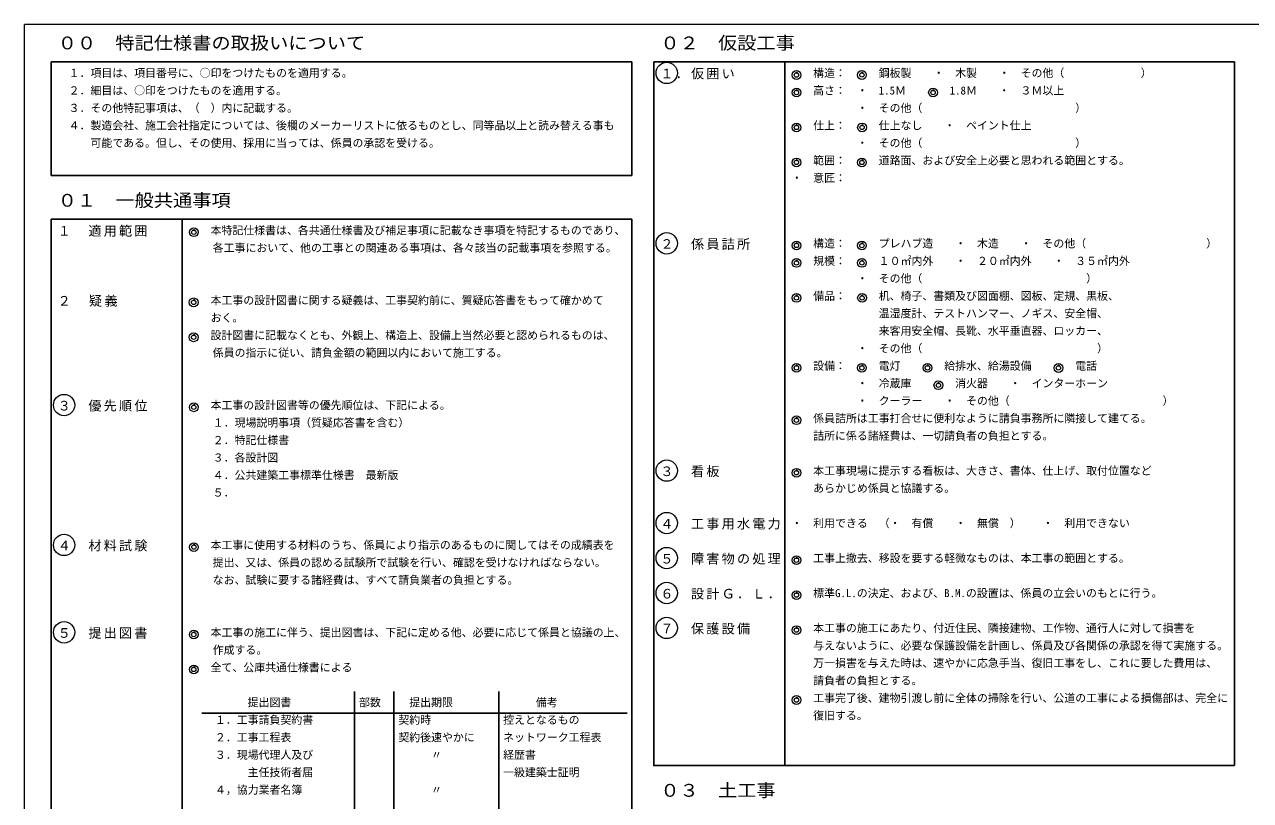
# Model space of a CAD drawing. Units: millimetres on the paper. Extents: x -281 to 274, y -183 to 198.
# Drawn here: x -280.9 to -0.2, y 20.3 to 197.8 of the extents above; entities that cross this region are included whole.
import ezdxf
from ezdxf.enums import TextEntityAlignment as Align

# ---------------------------------------------------------------- set-up
doc = ezdxf.new("R2010")
doc.units = ezdxf.units.MM
for name, color, linetype in [('1-1_敷地外線', 6, 'Continuous'), ('1-2_ 建物線', 6, 'Continuous'), ('1-9_ 求積線', 6, 'Continuous'), ('1-A', 6, 'Continuous')]:
    doc.layers.add(name, color=color, linetype=linetype)
for name, color, linetype, lineweight in [('1-8_ 記  号', 2, 'Continuous', 9), ('1-D', 3, 'Continuous', 25), ('C-0_ 通り芯', 2, 'Continuous', 9)]:
    doc.layers.add(name, color=color, linetype=linetype, lineweight=lineweight)
doc.styles.add('ＭＳ ゴシック', font='')
doc.styles.get('ＭＳ ゴシック').set_extended_font_data('MS Gothic')

msp = doc.modelspace()

# ---------------------------------------------------------------- linework, layer by layer
at = {"layer": '1-8_ 記  号'}
for centre, radius in [((-133.877, 186.781), 2.443), ((-104.171, 186.295), 1), ((-104.171, 186.295), 0.5), ((-89.177, 186.301), 1), ((-89.177, 186.301), 0.5), ((-104.171, 182.295), 1), ((-104.171, 182.295), 0.5), ((-72.901, 182.29), 1), ((-72.901, 182.29), 0.5), ((-104.171, 174.295), 1), ((-104.171, 174.295), 0.5), ((-89.161, 174.309), 1), ((-89.161, 174.309), 0.5), ((-104.171, 166.295), 1), ((-104.171, 166.295), 0.5), ((-89.183, 166.282), 1), ((-89.183, 166.282), 0.5), ((-242.173, 150.313), 1), ((-242.173, 150.313), 0.5), ((-133.877, 147.781), 2.443), ((-104.171, 147.295), 1), ((-104.171, 147.295), 0.5), ((-89.18, 147.273), 1), ((-89.18, 147.273), 0.5), ((-104.171, 143.295), 1), ((-104.171, 143.295), 0.5), ((-89.185, 143.297), 1), ((-89.185, 143.297), 0.5), ((-242.21, 134.276), 1), ((-242.21, 134.276), 0.5), ((-104.171, 135.295), 1), ((-104.171, 135.295), 0.5), ((-89.159, 135.301), 1), ((-89.159, 135.301), 0.5), ((-242.213, 126.283), 1), ((-242.213, 126.283), 0.5), ((-104.171, 119.295), 1), ((-104.171, 119.295), 0.5), ((-89.177, 119.288), 1), ((-89.177, 119.288), 0.5), ((-74.166, 119.298), 1), ((-74.166, 119.298), 0.5), ((-44.181, 119.265), 1), ((-44.181, 119.265), 0.5), ((-71.68, 115.303), 1), ((-71.68, 115.303), 0.5), ((-271.877, 110.781), 2.443), ((-242.193, 110.267), 1), ((-242.193, 110.267), 0.5), ((-104.171, 107.295), 1), ((-104.171, 107.295), 0.5), ((-133.877, 95.781), 2.443), ((-104.171, 95.295), 1), ((-104.171, 95.295), 0.5), ((-133.877, 83.781), 2.443), ((-271.877, 78.781), 2.443), ((-242.146, 78.277), 1), ((-242.146, 78.277), 0.5), ((-133.877, 75.781), 2.443), ((-104.171, 75.295), 1), ((-104.171, 75.295), 0.5), ((-133.877, 67.781), 2.443), ((-104.171, 67.295), 1), ((-104.171, 67.295), 0.5), ((-133.877, 59.781), 2.443), ((-271.877, 58.781), 2.443), ((-242.202, 58.281), 1), ((-104.171, 59.295), 1), ((-104.171, 59.295), 0.5), ((-242.202, 58.281), 0.5), ((-242.191, 50.281), 1), ((-242.191, 50.281), 0.5), ((-104.171, 43.295), 1), ((-104.171, 43.295), 0.5)]:
    msp.add_circle(centre, radius, dxfattribs=at)
at = {"layer": '1-D'}
for p, q in [((-274.845, 189.281), (-274.845, 163.281)), ((-274.845, 189.281), (-141.845, 189.281)), ((-141.845, 189.281), (-141.845, 163.281)), ((-136.845, 189.281), (-3.845, 189.281)), ((-106.845, 189.281), (-106.845, 28.28)), ((-3.845, 189.281), (-3.845, 28.28)), ((-274.845, 163.281), (-141.845, 163.281)), ((-274.845, 153.281), (-274.845, -156.72)), ((-274.845, 153.281), (-141.845, 153.281)), ((-244.845, 153.281), (-244.845, -156.72)), ((-141.845, 153.281), (-141.845, -156.72)), ((-205.345, 45.281), (-205.345, -52.72)), ((-196.345, 45.281), (-196.345, -52.72)), ((-172.345, 45.281), (-172.345, -52.72)), ((-240.345, 40.281), (-142.915, 40.281))]:
    msp.add_line(p, q, dxfattribs=at)
msp.add_lwpolyline([(-136.845, 189.281), (-136.845, 28.28), (-3.845, 28.28)], dxfattribs=at)
at = {"layer": 'C-0_ 通り芯', "color": 7, "lineweight": 18}
for p in [(-280.946, -182.975), (274.192, 197.842)]:
    msp.add_line(p, (-280.946, 197.842), dxfattribs=at)

# ---------------------------------------------------------------- texts
at = {"layer": '1-1_敷地外線', "color": 3, "style": 'ＭＳ ゴシック', "width": 1.1}
for s, p in [('００\u3000特記仕様書の取扱いについて', (-273.345, 191.281)), ('０１\u3000一般共通事項', (-273.345, 155.281))]:
    msp.add_text(s, height=2.933, dxfattribs=at).set_placement(p, align=Align.BOTTOM_LEFT)
at = {"layer": '1-1_敷地外線', "style": 'ＭＳ ゴシック'}
for s, p in [('１．項目は、項目番号に、○印をつけたものを適用する。', (-270.845, 185.281)), ('２．細目は、○印をつけたものを適用する。', (-270.845, 181.281)), ('３．その他特記事項は、（\u3000）内に記載する。', (-270.845, 177.281)), ('４．製造会社、施工会社指定については、後欄のメーカーリストに依るものとし、同等品以上と読み替える事も', (-270.845, 173.281)), ('\u3000\u3000可能である。但し、その使用、採用に当っては、係員の承認を受ける。', (-270.845, 169.281)), ('・\u3000本特記仕様書は、各共通仕様書及び補足事項に記載なき事項を特記するものであり、', (-243.345, 149.281)), ('\u3000各工事において、他の工事との関連ある事項は、各々該当の記載事項を参照する。', (-240.345, 145.281)), ('・\u3000本工事の設計図書に関する疑義は、工事契約前に、質疑応答書をもって確かめて', (-243.345, 133.281)), ('\u3000\u3000おく。', (-243.345, 129.281)), ('・\u3000設計図書に記載なくとも、外観上、構造上、設備上当然必要と認められるものは、', (-243.345, 125.281)), ('\u3000係員の指示に従い、請負金額の範囲以内において施工する。', (-240.345, 121.281)), ('・\u3000本工事の設計図書等の優先順位は、下記による。', (-243.345, 109.281)), ('\u3000１．現場説明事項（質疑応答書を含む）', (-240.345, 105.281)), ('\u3000２．特記仕様書', (-240.345, 101.281)), ('\u3000３．各設計図', (-240.345, 97.281)), ('\u3000４．公共建築工事標準仕様書\u3000最新版', (-240.345, 93.281)), ('\u3000５．', (-240.345, 89.281)), ('・\u3000本工事に使用する材料のうち、係員により指示のあるものに関してはその成績表を', (-243.345, 77.281)), ('\u3000提出、又は、係員の認める試験所で試験を行い、確認を受けなければならない。', (-240.345, 73.281)), ('\u3000なお、試験に要する諸経費は、すべて請負業者の負担とする。', (-240.345, 69.281)), ('・\u3000本工事の施工に伴う、提出図書は、下記に定める他、必要に応じて係員と協議の上、', (-243.345, 57.281)), ('\u3000作成する。', (-240.345, 53.281)), ('・\u3000全て、公庫共通仕様書による', (-243.345, 49.281))]:
    msp.add_text(s, height=1.833, dxfattribs=at).set_placement(p, align=Align.BOTTOM_LEFT)
at = {"layer": '1-1_敷地外線', "color": 2, "char_height": 2.199, "attachment_point": 7, "style": 'ＭＳ ゴシック'}
for s, insert in [('\\T1.17;１\u3000適用範囲', (-273.345, 149.281)), ('\\T1.19;２\u3000疑義\\~', (-273.345, 133.281)), ('\\T1.17;３\u3000優先順位', (-273.345, 109.281)), ('\\T1.17;４\u3000材料試験', (-273.345, 77.281)), ('\\T1.17;５\u3000提出図書', (-273.345, 57.281))]:
    msp.add_mtext(s, dxfattribs=dict(at, insert=insert))
at = {"layer": '1-2_ 建物線', "color": 3, "style": 'ＭＳ ゴシック', "width": 1.1}
msp.add_text('０２\u3000仮設工事', height=2.933, dxfattribs=at).set_placement((-135.345, 191.281), align=Align.BOTTOM_LEFT)
at = {"layer": '1-2_ 建物線', "style": 'ＭＳ ゴシック'}
for s, p in [('・\u3000構造：\u3000・\u3000鋼板製\u3000\u3000・\u3000木製\u3000\u3000・\u3000その他（\u3000\u3000\u3000\u3000\u3000\u3000\u3000）\u3000', (-105.345, 185.281)), ('・\u3000高さ：\u3000・\u30001.5Ｍ\u3000\u3000・\u30001.8Ｍ\u3000\u3000・\u3000３Ｍ以上\u3000', (-105.345, 181.281)), ('\u3000\u3000\u3000\u3000\u3000\u3000・\u3000その他（\u3000\u3000\u3000\u3000\u3000\u3000\u3000\u3000\u3000\u3000\u3000\u3000\u3000\u3000）', (-105.345, 177.281)), ('・\u3000仕上：\u3000・\u3000仕上なし\u3000\u3000・\u3000ペイント仕上\u3000', (-105.345, 173.281)), ('\u3000\u3000\u3000\u3000\u3000\u3000・\u3000その他（\u3000\u3000\u3000\u3000\u3000\u3000\u3000\u3000\u3000\u3000\u3000\u3000\u3000\u3000）', (-105.345, 169.281)), ('・\u3000範囲：\u3000・\u3000道路面、および安全上必要と思われる範囲とする。', (-105.345, 165.281)), ('・\u3000意匠：', (-105.345, 161.281)), ('・\u3000構造：\u3000・\u3000プレハブ造\u3000\u3000・\u3000木造\u3000\u3000・\u3000その他（\u3000\u3000\u3000\u3000\u3000\u3000\u3000\u3000\u3000\u3000\u3000）', (-105.345, 146.281)), ('・\u3000規模：\u3000・\u3000１０㎡内外\u3000\u3000・\u3000２０㎡内外\u3000\u3000・\u3000３５㎡内外\u3000\u3000', (-105.345, 142.281)), ('\u3000\u3000\u3000\u3000\u3000\u3000・\u3000その他（\u3000\u3000\u3000\u3000\u3000\u3000\u3000\u3000\u3000\u3000\u3000\u3000\u3000\u3000\u3000）', (-105.345, 138.281)), ('・\u3000備品：\u3000・\u3000机、椅子、書類及び図面棚、図板、定規、黒板、\u3000', (-105.345, 134.281)), ('\u3000\u3000\u3000\u3000\u3000\u3000\u3000\u3000温湿度計、テストハンマー、ノギス、安全帽、', (-105.345, 130.281)), ('\u3000\u3000\u3000\u3000\u3000\u3000\u3000\u3000来客用安全帽、長靴、水平垂直器、ロッカー、', (-105.345, 126.281)), ('\u3000\u3000\u3000\u3000\u3000\u3000・\u3000その他（\u3000\u3000\u3000\u3000\u3000\u3000\u3000\u3000\u3000\u3000\u3000\u3000\u3000\u3000\u3000\u3000）', (-105.345, 122.281)), ('・\u3000設備：\u3000・\u3000電灯\u3000\u3000・\u3000給排水、給湯設備\u3000\u3000・\u3000電話\u3000\u3000\u3000', (-105.345, 118.281)), ('\u3000\u3000\u3000\u3000\u3000\u3000・\u3000冷蔵庫\u3000\u3000・\u3000消火器\u3000\u3000・\u3000インターホーン\u3000\u3000\u3000\u3000 ', (-105.345, 114.281)), ('\u3000\u3000\u3000\u3000\u3000\u3000・\u3000クーラー\u3000\u3000・\u3000その他（\u3000\u3000\u3000\u3000\u3000\u3000\u3000\u3000\u3000\u3000\u3000\u3000\u3000\u3000）', (-105.345, 110.281)), ('・\u3000係員詰所は工事打合せに便利なように請負事務所に隣接して建てる。', (-105.345, 106.281)), ('\u3000\u3000詰所に係る諸経費は、一切請負者の負担とする。\u3000\u3000', (-105.345, 102.281)), ('・\u3000本工事現場に提示する看板は、大きさ、書体、仕上げ、取付位置など', (-105.345, 94.281)), ('\u3000\u3000あらかじめ係員と協議する。', (-105.345, 90.281)), ('・\u3000利用できる\u3000（・\u3000有償\u3000\u3000・\u3000無償\u3000）\u3000\u3000・\u3000利用できない ', (-105.345, 82.281)), ('・\u3000工事上撤去、移設を要する軽微なものは、本工事の範囲とする。', (-105.345, 74.281)), ('・\u3000標準G.L.の決定、および、B.M.の設置は、係員の立会いのもとに行う。', (-105.345, 66.281)), ('・\u3000本工事の施工にあたり、付近住民、隣接建物、工作物、通行人に対して損害を', (-105.345, 58.281)), ('\u3000\u3000与えないように、必要な保護設備を計画し、係員及び各関係の承認を得て実施する。', (-105.345, 54.281)), ('\u3000\u3000万一損害を与えた時は、速やかに応急手当、復旧工事をし、これに要した費用は、', (-105.345, 50.281)), ('\u3000\u3000請負者の負担とする。', (-105.345, 46.281)), ('・\u3000工事完了後、建物引渡し前に全体の掃除を行い、公道の工事による損傷部は、完全に', (-105.345, 42.281)), ('\u3000\u3000復旧する。', (-105.345, 38.281))]:
    msp.add_text(s, height=1.833, dxfattribs=at).set_placement(p, align=Align.BOTTOM_LEFT)
at = {"layer": '1-2_ 建物線', "color": 2, "char_height": 2.199, "attachment_point": 7, "style": 'ＭＳ ゴシック'}
for s, insert in [('\\T1.17;１．仮囲い', (-135.345, 185.281)), ('\\T1.17;２\u3000係員詰所', (-135.345, 146.281)), ('\\T1.17;３\u3000看板\u3000\u3000', (-135.345, 94.281)), ('\\T1.17;４\u3000工事用水電力', (-135.345, 82.281)), ('\\T1.17;５\u3000障害物の処理', (-135.345, 74.281)), ('\\T1.17;６\u3000設計Ｇ．Ｌ．', (-135.345, 66.281)), ('\\T1.17;７\u3000保護設備', (-135.345, 58.281))]:
    msp.add_mtext(s, dxfattribs=dict(at, insert=insert))
at = {"layer": '1-9_ 求積線', "style": 'ＭＳ ゴシック'}
for s, p in [('\u3000\u3000\u3000提出図書', (-237.345, 41.281)), ('部数', (-204.345, 41.281)), ('\u3000提出期限', (-195.345, 41.281)), ('\u3000\u3000\u3000備考', (-171.345, 41.281)), ('１．工事請負契約書', (-237.345, 37.281)), ('契約時', (-195.345, 37.281)), ('控えとなるもの', (-171.345, 37.281)), ('２．工事工程表', (-237.345, 33.281)), ('契約後速やかに', (-195.345, 33.281)), ('ネットワーク工程表', (-171.345, 33.281)), ('３．現場代理人及び', (-237.345, 29.281)), ('\u3000\u3000\u3000〃\u3000', (-195.345, 29.281)), ('経歴書', (-171.345, 29.281)), ('\u3000\u3000\u3000主任技術者届', (-237.345, 25.281)), ('一級建築士証明', (-171.345, 25.281)), ('４，協力業者名簿', (-237.345, 21.281)), ('\u3000\u3000\u3000〃\u3000', (-195.345, 21.281))]:
    msp.add_text(s, height=1.833, dxfattribs=at).set_placement(p, align=Align.BOTTOM_LEFT)
at = {"layer": '1-A', "color": 3, "style": 'ＭＳ ゴシック', "width": 1.1}
msp.add_text('０３\u3000土工事\u3000', height=2.933, dxfattribs=at).set_placement((-135.345, 20.28), align=Align.BOTTOM_LEFT)

doc.saveas('drawing.dxf')
